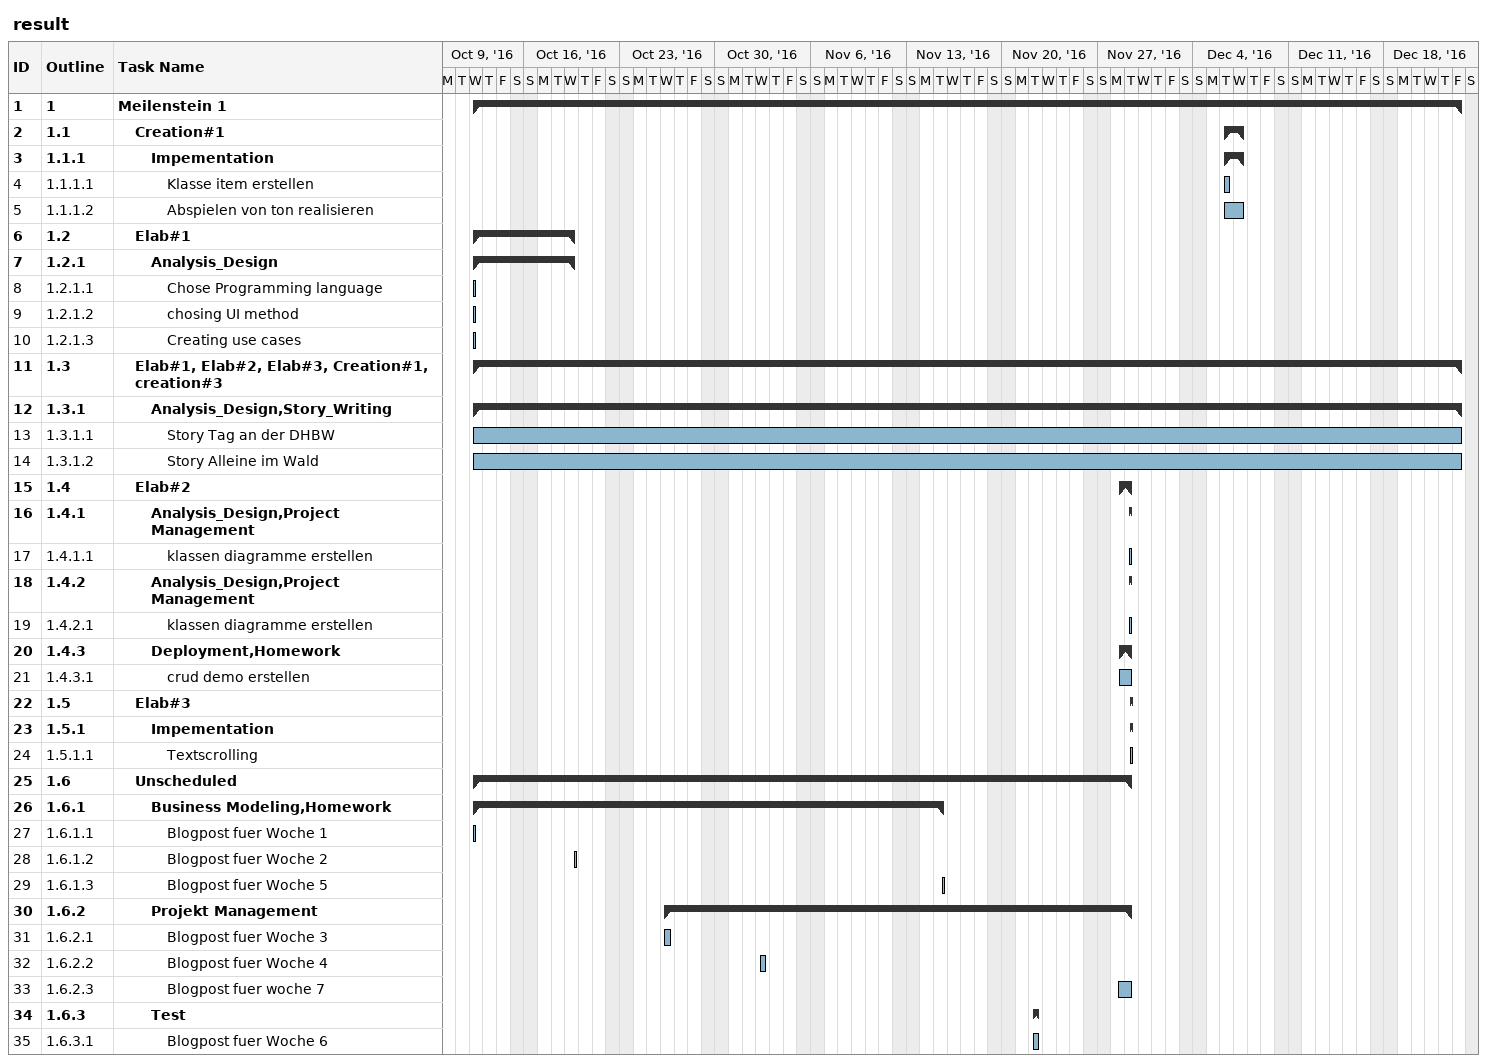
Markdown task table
result

| ID | WBS | Task | Start | Finish |
|---|---|---|---|---|
| 1 | 1 | **Meilenstein 1** | 2016-10-12 | 2016-12-23 |
| 2 | 1.1 | **Creation#1** | 2016-12-06 | 2016-12-07 |
| 3 | 1.1.1 | **Impementation** | 2016-12-06 | 2016-12-07 |
| 4 | 1.1.1.1 | Klasse item erstellen | 2016-12-06 | 2016-12-06 |
| 5 | 1.1.1.2 | Abspielen von ton realisieren | 2016-12-06 | 2016-12-07 |
| 6 | 1.2 | **Elab#1** | 2016-10-12 | 2016-10-19 |
| 7 | 1.2.1 | **Analysis_Design** | 2016-10-12 | 2016-10-19 |
| 8 | 1.2.1.1 | Chose Programming language | 2016-10-12 | 2016-10-12 |
| 9 | 1.2.1.2 | chosing UI method | 2016-10-12 | 2016-10-12 |
| 10 | 1.2.1.3 | Creating use cases | 2016-10-12 | 2016-10-12 |
| 11 | 1.3 | **Elab#1, Elab#2, Elab#3, Creation#1, creation#3** | 2016-10-12 | 2016-12-23 |
| 12 | 1.3.1 | **Analysis_Design,Story_Writing** | 2016-10-12 | 2016-12-23 |
| 13 | 1.3.1.1 | Story Tag an der DHBW | 2016-10-12 | 2016-12-23 |
| 14 | 1.3.1.2 | Story Alleine im Wald | 2016-10-12 | 2016-12-23 |
| 15 | 1.4 | **Elab#2** | 2016-11-28 | 2016-11-29 |
| 16 | 1.4.1 | **Analysis_Design,Project Management** | 2016-11-29 | 2016-11-29 |
| 17 | 1.4.1.1 | klassen diagramme erstellen | 2016-11-29 | 2016-11-29 |
| 18 | 1.4.2 | **Analysis_Design,Project Management** | 2016-11-29 | 2016-11-29 |
| 19 | 1.4.2.1 | klassen diagramme erstellen | 2016-11-29 | 2016-11-29 |
| 20 | 1.4.3 | **Deployment,Homework** | 2016-11-28 | 2016-11-29 |
| 21 | 1.4.3.1 | crud demo erstellen | 2016-11-28 | 2016-11-29 |
| 22 | 1.5 | **Elab#3** | 2016-11-29 | 2016-11-29 |
| 23 | 1.5.1 | **Impementation** | 2016-11-29 | 2016-11-29 |
| 24 | 1.5.1.1 | Textscrolling | 2016-11-29 | 2016-11-29 |
| 25 | 1.6 | **Unscheduled** | 2016-10-12 | 2016-11-29 |
| 26 | 1.6.1 | **Business Modeling,Homework** | 2016-10-12 | 2016-11-15 |
| 27 | 1.6.1.1 | Blogpost fuer Woche 1 | 2016-10-12 | 2016-10-12 |
| 28 | 1.6.1.2 | Blogpost fuer Woche 2 | 2016-10-19 | 2016-10-19 |
| 29 | 1.6.1.3 | Blogpost fuer Woche 5 | 2016-11-15 | 2016-11-15 |
| 30 | 1.6.2 | **Projekt Management** | 2016-10-26 | 2016-11-29 |
| 31 | 1.6.2.1 | Blogpost fuer Woche 3 | 2016-10-26 | 2016-10-26 |
| 32 | 1.6.2.2 | Blogpost fuer Woche 4 | 2016-11-02 | 2016-11-02 |
| 33 | 1.6.2.3 | Blogpost fuer woche 7 | 2016-11-28 | 2016-11-29 |
| 34 | 1.6.3 | **Test** | 2016-11-22 | 2016-11-22 |
| 35 | 1.6.3.1 | Blogpost fuer Woche 6 | 2016-11-22 | 2016-11-22 |
